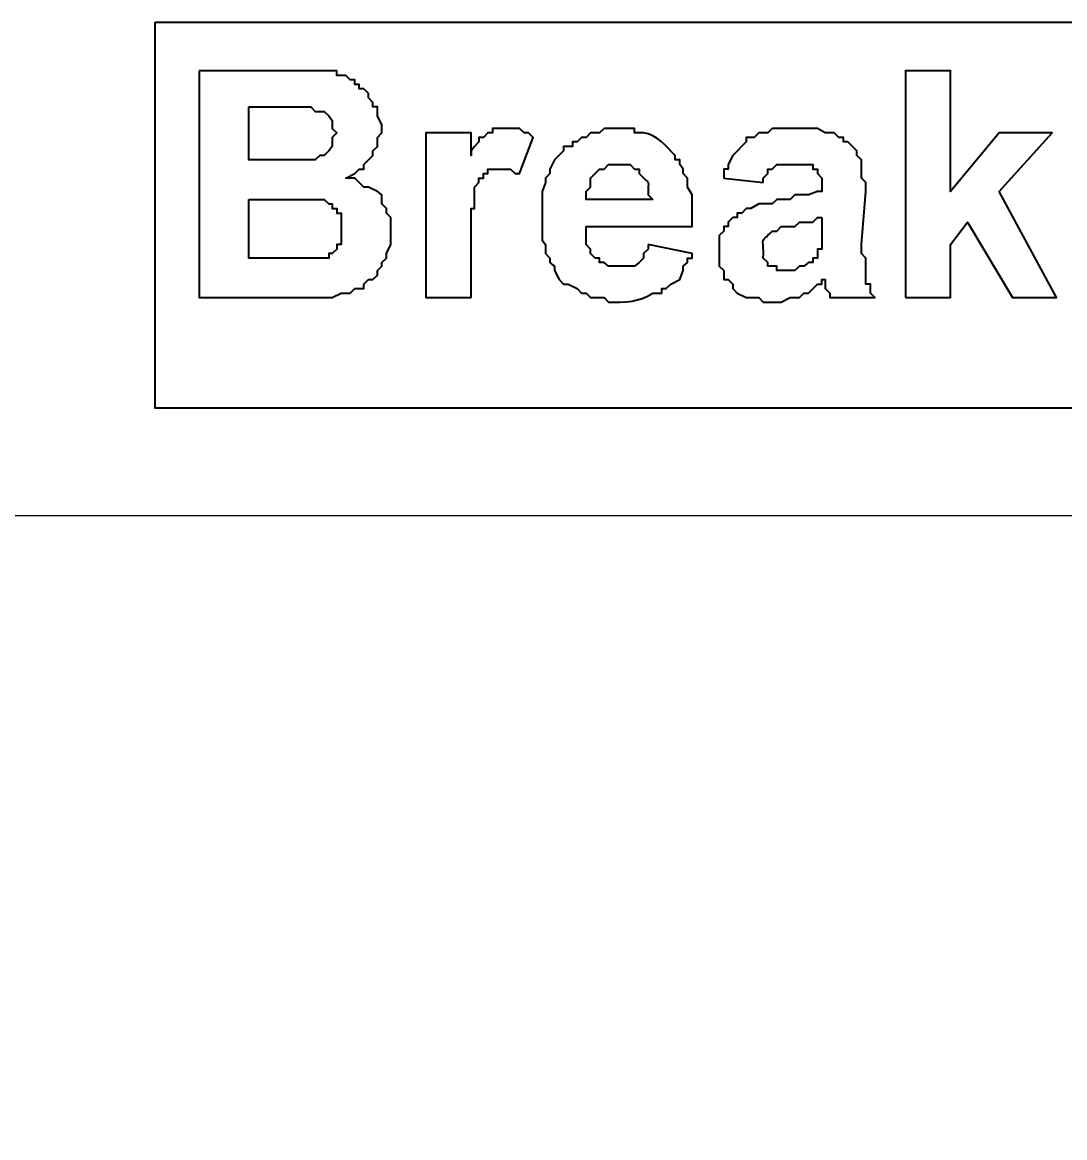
# Model space of a CAD drawing. Header units: millimetres. Extents: x -109 to -14.2, y -107.5 to -24.7.
# Drawn here: x -76.56 to -70.6, y -101.16 to -94.78 of the extents above; entities that cross this region are included whole.
import ezdxf

# ---------------------------------------------------------------- set-up
doc = ezdxf.new("R2010")
doc.units = ezdxf.units.MM
doc.header["$MEASUREMENT"] = 0
doc.layers.add('layer 1', color=7, linetype='Continuous')
doc.styles.get("Standard").update_dxf_attribs({"font": 'Deng.ttf'})
doc.dimstyles.get("Standard").update_dxf_attribs({"dimscale": 20, "dimtxt": 0.18, "dimasz": 0.18, "dimexe": 0.18, "dimexo": 0.0625, "dimgap": 0.09, "dimtad": 0, "dimtih": 1, "dimtoh": 1, "dimdec": 1, "dimzin": 0, "dimdsep": 46, "dimtxsty": 'Standard', "dimcen": 0.09, "dimadec": 0, "dimazin": 0, "dimtfac": 1, "dimtdec": 1, "dimtofl": 0, "dimtmove": 0, "dimatfit": 3, "dimfxl": 1, "dimtolj": 1, "dimtzin": 0, "dimarcsym": 0})

# ---------------------------------------------------------------- blocks, each defined once
blk = doc.blocks.new('*D4')
at = {"color": 0, "lineweight": -2, "transparency": 16777216}
for p, q in [((-87.8141, -96.3616), (-87.8141, -107.5402)), ((-30.8298, -96.3616), (-30.8298, -107.5402)), ((-84.2141, -103.9402), (-65.8407, -103.9402)), ((-34.4298, -103.9402), (-52.8032, -103.9402))]:
    blk.add_line(p, q, dxfattribs=at)
at = {"color": 0, "transparency": 16777216}
for points in [[(-84.2141, -103.3402), (-84.2141, -104.5402), (-87.8141, -103.9402)], [(-34.4298, -103.3402), (-34.4298, -104.5402), (-30.8298, -103.9402)]]:
    blk.add_solid(points, dxfattribs=at)
at = {"layer": 'Defpoints', "color": 0, "transparency": 16777216}
for p in [(-87.8141, -95.1116), (-30.8298, -95.1116), (-30.8298, -103.9402)]:
    blk.add_point(p, dxfattribs=at)
at = {"color": 0, "transparency": 16777216, "insert": (-59.3219, -103.9402), "char_height": 3.6, "attachment_point": 5}
blk.add_mtext('\\A1;57.0', dxfattribs=at)

msp = doc.modelspace()

# ---------------------------------------------------------------- linework, layer by layer
at = {"layer": 'layer 1', "color": 0}
for points, knots in [([(-75.7977, -94.7825), (-75.7977, -94.7825), (-75.7977, -96.9896), (-75.7977, -96.9896), (-75.7977, -96.9896), (-75.7977, -96.9896), (-42.8462, -96.9896), (-42.8462, -96.9896), (-42.8462, -96.9896), (-42.8462, -96.9896), (-42.8462, -94.7825), (-42.8462, -94.7825), (-42.8462, -94.7825), (-42.8462, -94.7825), (-75.7977, -94.7825), (-75.7977, -94.7825)], [0, 0, 0, 0, 0.2, 0.2, 0.2, 0.2, 0.4, 0.4, 0.4, 0.4, 0.6, 0.6, 0.6, 0.6, 1, 1, 1, 1]), ([(-75.546, -95.06), (-75.546, -95.06), (-75.0104, -95.06), (-75.0104, -95.06), (-75.0104, -95.06), (-74.9351, -95.06), (-74.8598, -95.06), (-74.7845, -95.06), (-74.7845, -95.06), (-74.7845, -95.06), (-74.7587, -95.06), (-74.7587, -95.06), (-74.7587, -95.06), (-74.7587, -95.06), (-74.7587, -95.0858), (-74.7587, -95.0858), (-74.7587, -95.0858), (-74.7587, -95.0858), (-74.7071, -95.0858), (-74.7071, -95.0858), (-74.7071, -95.0858), (-74.7071, -95.0858), (-74.6812, -95.1116), (-74.6812, -95.1116), (-74.6812, -95.1116), (-74.6812, -95.1116), (-74.6554, -95.1116), (-74.6554, -95.1116), (-74.6554, -95.1116), (-74.6554, -95.1116), (-74.6554, -95.1375), (-74.6554, -95.1375), (-74.6554, -95.1375), (-74.6554, -95.1375), (-74.6296, -95.1375), (-74.6296, -95.1375), (-74.6296, -95.1375), (-74.6296, -95.1375), (-74.6296, -95.1633), (-74.6296, -95.1633), (-74.6296, -95.1633), (-74.6296, -95.1633), (-74.6038, -95.1633), (-74.6038, -95.1633), (-74.6038, -95.1633), (-74.6038, -95.1633), (-74.578, -95.1891), (-74.578, -95.1891), (-74.578, -95.1891), (-74.578, -95.1891), (-74.578, -95.2149), (-74.578, -95.2149), (-74.578, -95.2149), (-74.578, -95.2149), (-74.5522, -95.2407), (-74.5522, -95.2407), (-74.5522, -95.2407), (-74.5522, -95.2407), (-74.5522, -95.2665), (-74.5522, -95.2665), (-74.5522, -95.2665), (-74.5522, -95.2665), (-74.5263, -95.2665), (-74.5263, -95.2665), (-74.5263, -95.2665), (-74.5263, -95.2665), (-74.5263, -95.3182), (-74.5263, -95.3182), (-74.5263, -95.3182), (-74.5263, -95.3182), (-74.5006, -95.3698), (-74.5006, -95.3698), (-74.5006, -95.3698), (-74.5006, -95.3698), (-74.5006, -95.415), (-74.5006, -95.415), (-74.5006, -95.415), (-74.5006, -95.415), (-74.5263, -95.4408), (-74.5263, -95.4408), (-74.5263, -95.4408), (-74.5263, -95.4408), (-74.5263, -95.4924), (-74.5263, -95.4924), (-74.5263, -95.4924), (-74.5263, -95.4924), (-74.5522, -95.5182), (-74.5522, -95.5182), (-74.5522, -95.5182), (-74.5522, -95.5182), (-74.5522, -95.544), (-74.5522, -95.544), (-74.5522, -95.544), (-74.5522, -95.544), (-74.6038, -95.5956), (-74.6038, -95.5956), (-74.6038, -95.5956), (-74.6038, -95.5956), (-74.6038, -95.6215), (-74.6038, -95.6215), (-74.6038, -95.6215), (-74.6038, -95.6215), (-74.6296, -95.6215), (-74.6296, -95.6215), (-74.6296, -95.6215), (-74.6296, -95.6215), (-74.6554, -95.6473), (-74.6554, -95.6473), (-74.6554, -95.6473), (-74.6554, -95.6473), (-74.7071, -95.6731), (-74.7071, -95.6731), (-74.7071, -95.6731), (-74.7071, -95.6731), (-74.6554, -95.6731), (-74.6554, -95.6731), (-74.6554, -95.6731), (-74.6554, -95.6731), (-74.6038, -95.7247), (-74.6038, -95.7247), (-74.6038, -95.7247), (-74.6038, -95.7247), (-74.578, -95.7247), (-74.578, -95.7247), (-74.578, -95.7247), (-74.578, -95.7247), (-74.5263, -95.7505), (-74.5263, -95.7505), (-74.5263, -95.7505), (-74.5263, -95.7505), (-74.5006, -95.7699), (-74.5006, -95.7699), (-74.5006, -95.7699), (-74.5006, -95.7699), (-74.5006, -95.8215), (-74.5006, -95.8215), (-74.5006, -95.8215), (-74.5006, -95.8215), (-74.4747, -95.8473), (-74.4747, -95.8473), (-74.4747, -95.8473), (-74.4747, -95.8473), (-74.4747, -95.8732), (-74.4747, -95.8732), (-74.4747, -95.8732), (-74.4747, -95.8732), (-74.4489, -95.899), (-74.4489, -95.899), (-74.4489, -95.899), (-74.4489, -95.899), (-74.4489, -96.0539), (-74.4489, -96.0539), (-74.4489, -96.0539), (-74.4489, -96.0539), (-74.4747, -96.1055), (-74.4747, -96.1055), (-74.4747, -96.1055), (-74.4747, -96.1055), (-74.4747, -96.1313), (-74.4747, -96.1313), (-74.4747, -96.1313), (-74.4747, -96.1313), (-74.5006, -96.1571), (-74.5006, -96.1571), (-74.5006, -96.1571), (-74.5006, -96.1571), (-74.5006, -96.1765), (-74.5006, -96.1765), (-74.5006, -96.1765), (-74.5006, -96.1765), (-74.5263, -96.2023), (-74.5263, -96.2023), (-74.5263, -96.2023), (-74.5263, -96.2023), (-74.5263, -96.2281), (-74.5263, -96.2281), (-74.5263, -96.2281), (-74.5263, -96.2281), (-74.5522, -96.2539), (-74.5522, -96.2539), (-74.5522, -96.2539), (-74.5522, -96.2539), (-74.578, -96.2539), (-74.578, -96.2539), (-74.578, -96.2539), (-74.578, -96.2539), (-74.6038, -96.2797), (-74.6038, -96.2797), (-74.6038, -96.2797), (-74.6038, -96.2797), (-74.6038, -96.3056), (-74.6038, -96.3056), (-74.6038, -96.3056), (-74.6038, -96.3056), (-74.6554, -96.3056), (-74.6554, -96.3056), (-74.6554, -96.3056), (-74.6554, -96.3056), (-74.6812, -96.3313), (-74.6812, -96.3313), (-74.6812, -96.3313), (-74.6812, -96.3313), (-74.7329, -96.3313), (-74.7329, -96.3313), (-74.7329, -96.3313), (-74.7329, -96.3313), (-74.7845, -96.3572), (-74.7845, -96.3572), (-74.7845, -96.3572), (-74.7845, -96.3572), (-74.8555, -96.3572), (-74.8555, -96.3572), (-74.8555, -96.3572), (-74.9243, -96.3572), (-74.9932, -96.3572), (-75.062, -96.3572), (-75.062, -96.3572), (-75.062, -96.3572), (-75.546, -96.3572), (-75.546, -96.3572), (-75.546, -96.3572), (-75.546, -96.3572), (-75.546, -95.06), (-75.546, -95.06)], [0, 0, 0, 0, 0.017544, 0.017544, 0.017544, 0.017544, 0.035088, 0.035088, 0.035088, 0.035088, 0.052632, 0.052632, 0.052632, 0.052632, 0.070175, 0.070175, 0.070175, 0.070175, 0.087719, 0.087719, 0.087719, 0.087719, 0.105263, 0.105263, 0.105263, 0.105263, 0.122807, 0.122807, 0.122807, 0.122807, 0.140351, 0.140351, 0.140351, 0.140351, 0.157895, 0.157895, 0.157895, 0.157895, 0.175439, 0.175439, 0.175439, 0.175439, 0.192982, 0.192982, 0.192982, 0.192982, 0.210526, 0.210526, 0.210526, 0.210526, 0.22807, 0.22807, 0.22807, 0.22807, 0.245614, 0.245614, 0.245614, 0.245614, 0.263158, 0.263158, 0.263158, 0.263158, 0.280702, 0.280702, 0.280702, 0.280702, 0.298246, 0.298246, 0.298246, 0.298246, 0.315789, 0.315789, 0.315789, 0.315789, 0.333333, 0.333333, 0.333333, 0.333333, 0.350877, 0.350877, 0.350877, 0.350877, 0.368421, 0.368421, 0.368421, 0.368421, 0.385965, 0.385965, 0.385965, 0.385965, 0.403509, 0.403509, 0.403509, 0.403509, 0.421053, 0.421053, 0.421053, 0.421053, 0.438596, 0.438596, 0.438596, 0.438597, 0.45614, 0.45614, 0.45614, 0.45614, 0.473684, 0.473684, 0.473684, 0.473684, 0.491228, 0.491228, 0.491228, 0.491228, 0.508772, 0.508772, 0.508772, 0.508772, 0.526316, 0.526316, 0.526316, 0.526316, 0.54386, 0.54386, 0.54386, 0.54386, 0.561404, 0.561404, 0.561404, 0.561404, 0.578947, 0.578947, 0.578947, 0.578947, 0.596491, 0.596491, 0.596491, 0.596491, 0.614035, 0.614035, 0.614035, 0.614035, 0.631579, 0.631579, 0.631579, 0.631579, 0.649123, 0.649123, 0.649123, 0.649123, 0.666667, 0.666667, 0.666667, 0.666667, 0.684211, 0.684211, 0.684211, 0.684211, 0.701754, 0.701754, 0.701754, 0.701754, 0.719298, 0.719298, 0.719298, 0.719298, 0.736842, 0.736842, 0.736842, 0.736842, 0.754386, 0.754386, 0.754386, 0.754386, 0.77193, 0.77193, 0.77193, 0.77193, 0.789474, 0.789474, 0.789474, 0.789474, 0.807018, 0.807018, 0.807018, 0.807018, 0.824561, 0.824561, 0.824561, 0.824561, 0.842105, 0.842105, 0.842105, 0.842105, 0.859649, 0.859649, 0.859649, 0.859649, 0.877193, 0.877193, 0.877193, 0.877193, 0.894737, 0.894737, 0.894737, 0.894737, 0.912281, 0.912281, 0.912281, 0.912281, 0.929825, 0.929825, 0.929825, 0.929825, 0.947368, 0.947368, 0.947368, 0.947368, 0.964912, 0.964912, 0.964912, 0.964912, 1, 1, 1, 1]), ([(-71.5061, -96.3572), (-71.5061, -96.3572), (-71.5061, -95.06), (-71.5061, -95.06), (-71.5061, -95.06), (-71.5061, -95.06), (-71.248, -95.06), (-71.248, -95.06), (-71.248, -95.06), (-71.248, -95.06), (-71.248, -95.7505), (-71.248, -95.7505), (-71.248, -95.7505), (-71.248, -95.7505), (-70.9705, -95.415), (-70.9705, -95.415), (-70.9705, -95.415), (-70.9705, -95.415), (-70.6672, -95.415), (-70.6672, -95.415), (-70.6672, -95.415), (-70.6672, -95.415), (-70.9705, -95.7505), (-70.9705, -95.7505), (-70.9705, -95.7505), (-70.9705, -95.7505), (-70.6414, -96.3572), (-70.6414, -96.3572), (-70.6414, -96.3572), (-70.6414, -96.3572), (-70.893, -96.3572), (-70.893, -96.3572), (-70.893, -96.3572), (-70.893, -96.3572), (-71.1512, -95.9248), (-71.1512, -95.9248), (-71.1512, -95.9248), (-71.1512, -95.9248), (-71.248, -96.0539), (-71.248, -96.0539), (-71.248, -96.0539), (-71.248, -96.0539), (-71.248, -96.3572), (-71.248, -96.3572), (-71.248, -96.3572), (-71.248, -96.3572), (-71.5061, -96.3572), (-71.5061, -96.3572)], [0, 0, 0, 0, 0.076923, 0.076923, 0.076923, 0.076923, 0.153846, 0.153846, 0.153846, 0.153846, 0.230769, 0.230769, 0.230769, 0.230769, 0.307692, 0.307692, 0.307692, 0.307692, 0.384615, 0.384615, 0.384615, 0.384615, 0.461538, 0.461538, 0.461538, 0.461538, 0.538462, 0.538462, 0.538462, 0.538462, 0.615385, 0.615385, 0.615385, 0.615385, 0.692308, 0.692308, 0.692308, 0.692308, 0.769231, 0.769231, 0.769231, 0.769231, 0.846154, 0.846154, 0.846154, 0.846154, 1, 1, 1, 1]), ([(-75.262, -95.2665), (-75.262, -95.2665), (-75.262, -95.5699), (-75.262, -95.5699), (-75.262, -95.5699), (-75.262, -95.5699), (-75.0878, -95.5699), (-75.0878, -95.5699), (-75.0878, -95.5699), (-75.0362, -95.5699), (-74.9846, -95.5699), (-74.9329, -95.5699), (-74.9329, -95.5699), (-74.9329, -95.5699), (-74.8813, -95.5699), (-74.8813, -95.5699), (-74.8813, -95.5699), (-74.8813, -95.5699), (-74.8555, -95.544), (-74.8555, -95.544), (-74.8555, -95.544), (-74.8555, -95.544), (-74.8297, -95.544), (-74.8297, -95.544), (-74.8297, -95.544), (-74.8297, -95.544), (-74.8039, -95.5182), (-74.8039, -95.5182), (-74.8039, -95.5182), (-74.8039, -95.5182), (-74.7845, -95.4924), (-74.7845, -95.4924), (-74.7845, -95.4924), (-74.7845, -95.4924), (-74.7845, -95.4408), (-74.7845, -95.4408), (-74.7845, -95.4408), (-74.7845, -95.4408), (-74.7587, -95.415), (-74.7587, -95.415), (-74.7587, -95.415), (-74.7587, -95.415), (-74.7845, -95.3891), (-74.7845, -95.3891), (-74.7845, -95.3891), (-74.7845, -95.3891), (-74.7845, -95.344), (-74.7845, -95.344), (-74.7845, -95.344), (-74.7845, -95.344), (-74.8039, -95.3182), (-74.8039, -95.3182), (-74.8039, -95.3182), (-74.8039, -95.3182), (-74.8297, -95.2923), (-74.8297, -95.2923), (-74.8297, -95.2923), (-74.8297, -95.2923), (-74.8813, -95.2923), (-74.8813, -95.2923), (-74.8813, -95.2923), (-74.8813, -95.2923), (-74.9071, -95.2665), (-74.9071, -95.2665), (-74.9071, -95.2665), (-74.9071, -95.2665), (-74.9329, -95.2665), (-74.9329, -95.2665), (-74.9329, -95.2665), (-74.9759, -95.2665), (-75.019, -95.2665), (-75.062, -95.2665), (-75.062, -95.2665), (-75.062, -95.2665), (-75.1394, -95.2665), (-75.1394, -95.2665), (-75.1394, -95.2665), (-75.1394, -95.2665), (-75.262, -95.2665), (-75.262, -95.2665)], [0, 0, 0, 0, 0.047619, 0.047619, 0.047619, 0.047619, 0.095238, 0.095238, 0.095238, 0.095238, 0.142857, 0.142857, 0.142857, 0.142857, 0.190476, 0.190476, 0.190476, 0.190476, 0.238095, 0.238095, 0.238095, 0.238095, 0.285714, 0.285714, 0.285714, 0.285714, 0.333333, 0.333333, 0.333333, 0.333333, 0.380952, 0.380952, 0.380952, 0.380952, 0.428571, 0.428571, 0.428571, 0.428571, 0.47619, 0.47619, 0.47619, 0.47619, 0.52381, 0.52381, 0.52381, 0.52381, 0.571429, 0.571429, 0.571429, 0.571429, 0.619048, 0.619048, 0.619048, 0.619048, 0.666667, 0.666667, 0.666667, 0.666667, 0.714286, 0.714286, 0.714286, 0.714286, 0.761905, 0.761905, 0.761905, 0.761905, 0.809524, 0.809524, 0.809524, 0.809524, 0.857143, 0.857143, 0.857143, 0.857143, 0.904762, 0.904762, 0.904762, 0.904762, 1, 1, 1, 1]), ([(-73.9907, -96.3572), (-73.9907, -96.3572), (-74.2489, -96.3572), (-74.2489, -96.3572), (-74.2489, -96.3572), (-74.2489, -96.3572), (-74.2489, -95.415), (-74.2489, -95.415), (-74.2489, -95.415), (-74.2489, -95.415), (-73.9907, -95.415), (-73.9907, -95.415), (-73.9907, -95.415), (-73.9907, -95.415), (-73.9907, -95.544), (-73.9907, -95.544), (-73.9907, -95.544), (-73.9907, -95.544), (-73.9907, -95.5182), (-73.9907, -95.5182), (-73.9907, -95.5182), (-73.9907, -95.5182), (-73.9714, -95.4924), (-73.9714, -95.4924), (-73.9714, -95.4924), (-73.9714, -95.4924), (-73.9455, -95.4666), (-73.9455, -95.4666), (-73.9455, -95.4666), (-73.9455, -95.4666), (-73.9455, -95.4408), (-73.9455, -95.4408), (-73.9455, -95.4408), (-73.9455, -95.4408), (-73.9197, -95.4408), (-73.9197, -95.4408), (-73.9197, -95.4408), (-73.9197, -95.4408), (-73.8939, -95.415), (-73.8939, -95.415), (-73.8939, -95.415), (-73.8939, -95.415), (-73.8681, -95.415), (-73.8681, -95.415), (-73.8681, -95.415), (-73.8681, -95.415), (-73.8681, -95.3891), (-73.8681, -95.3891), (-73.8681, -95.3891), (-73.8681, -95.3891), (-73.7132, -95.3891), (-73.7132, -95.3891), (-73.7132, -95.3891), (-73.7132, -95.3891), (-73.6874, -95.415), (-73.6874, -95.415), (-73.6874, -95.415), (-73.6874, -95.415), (-73.6616, -95.415), (-73.6616, -95.415), (-73.6616, -95.415), (-73.6616, -95.415), (-73.6358, -95.4408), (-73.6358, -95.4408), (-73.6358, -95.4408), (-73.6358, -95.4408), (-73.7132, -95.6473), (-73.7132, -95.6473), (-73.7132, -95.6473), (-73.7132, -95.6473), (-73.739, -95.6473), (-73.739, -95.6473), (-73.739, -95.6473), (-73.739, -95.6473), (-73.7649, -95.6215), (-73.7649, -95.6215), (-73.7649, -95.6215), (-73.7649, -95.6215), (-73.8939, -95.6215), (-73.8939, -95.6215), (-73.8939, -95.6215), (-73.8939, -95.6215), (-73.8939, -95.6473), (-73.8939, -95.6473), (-73.8939, -95.6473), (-73.8939, -95.6473), (-73.9197, -95.6473), (-73.9197, -95.6473), (-73.9197, -95.6473), (-73.9197, -95.6473), (-73.9197, -95.6731), (-73.9197, -95.6731), (-73.9197, -95.6731), (-73.9197, -95.6731), (-73.9455, -95.6731), (-73.9455, -95.6731), (-73.9455, -95.6731), (-73.9455, -95.6731), (-73.9455, -95.6989), (-73.9455, -95.6989), (-73.9455, -95.6989), (-73.9455, -95.6989), (-73.9714, -95.7247), (-73.9714, -95.7247), (-73.9714, -95.7247), (-73.9714, -95.7247), (-73.9714, -95.8473), (-73.9714, -95.8473), (-73.9714, -95.8473), (-73.9714, -95.8473), (-73.9907, -95.8473), (-73.9907, -95.8473), (-73.9907, -95.8473), (-73.9907, -95.8473), (-73.9907, -96.0797), (-73.9907, -96.0797), (-73.9907, -96.0797), (-73.9907, -96.0797), (-73.9907, -96.3572), (-73.9907, -96.3572)], [0, 0, 0, 0, 0.032258, 0.032258, 0.032258, 0.032258, 0.064516, 0.064516, 0.064516, 0.064516, 0.096774, 0.096774, 0.096774, 0.096774, 0.129032, 0.129032, 0.129032, 0.129032, 0.16129, 0.16129, 0.16129, 0.16129, 0.193548, 0.193548, 0.193548, 0.193548, 0.225806, 0.225806, 0.225806, 0.225806, 0.258065, 0.258065, 0.258065, 0.258065, 0.290323, 0.290323, 0.290323, 0.290323, 0.322581, 0.322581, 0.322581, 0.322581, 0.354839, 0.354839, 0.354839, 0.354839, 0.387097, 0.387097, 0.387097, 0.387097, 0.419355, 0.419355, 0.419355, 0.419355, 0.451613, 0.451613, 0.451613, 0.451613, 0.483871, 0.483871, 0.483871, 0.483871, 0.516129, 0.516129, 0.516129, 0.516129, 0.548387, 0.548387, 0.548387, 0.548387, 0.580645, 0.580645, 0.580645, 0.580645, 0.612903, 0.612903, 0.612903, 0.612903, 0.645161, 0.645161, 0.645161, 0.645161, 0.677419, 0.677419, 0.677419, 0.677419, 0.709677, 0.709677, 0.709677, 0.709677, 0.741935, 0.741935, 0.741935, 0.741935, 0.774194, 0.774194, 0.774194, 0.774194, 0.806452, 0.806452, 0.806452, 0.806452, 0.83871, 0.83871, 0.83871, 0.83871, 0.870968, 0.870968, 0.870968, 0.870968, 0.903226, 0.903226, 0.903226, 0.903226, 0.935484, 0.935484, 0.935484, 0.935484, 1, 1, 1, 1]), ([(-72.9775, -96.0539), (-72.9775, -96.0539), (-72.7258, -96.1055), (-72.7258, -96.1055), (-72.7258, -96.1055), (-72.7258, -96.1055), (-72.7258, -96.1313), (-72.7258, -96.1313), (-72.7258, -96.1313), (-72.7258, -96.1313), (-72.7517, -96.1313), (-72.7517, -96.1313), (-72.7517, -96.1313), (-72.7517, -96.1313), (-72.7517, -96.1571), (-72.7517, -96.1571), (-72.7517, -96.1571), (-72.7517, -96.1571), (-72.7775, -96.1765), (-72.7775, -96.1765), (-72.7775, -96.1765), (-72.7775, -96.1765), (-72.7775, -96.2023), (-72.7775, -96.2023), (-72.7775, -96.2023), (-72.7775, -96.2023), (-72.7968, -96.2539), (-72.7968, -96.2539), (-72.7968, -96.2539), (-72.7968, -96.2539), (-72.8485, -96.2797), (-72.8485, -96.2797), (-72.8485, -96.2797), (-72.8485, -96.2797), (-72.8743, -96.3056), (-72.8743, -96.3056), (-72.8743, -96.3056), (-72.8743, -96.3056), (-72.9001, -96.3056), (-72.9001, -96.3056), (-72.9001, -96.3056), (-72.9001, -96.3056), (-72.9001, -96.3313), (-72.9001, -96.3313), (-72.9001, -96.3313), (-72.9001, -96.3313), (-72.9517, -96.3313), (-72.9517, -96.3313), (-72.9517, -96.3313), (-73.0182, -96.3792), (-73.1164, -96.3863), (-73.2034, -96.383), (-73.2034, -96.383), (-73.2034, -96.383), (-73.2292, -96.3572), (-73.2292, -96.3572), (-73.2292, -96.3572), (-73.2292, -96.3572), (-73.3066, -96.3572), (-73.3066, -96.3572), (-73.3066, -96.3572), (-73.3066, -96.3572), (-73.3325, -96.3313), (-73.3325, -96.3313), (-73.3325, -96.3313), (-73.3325, -96.3313), (-73.3583, -96.3313), (-73.3583, -96.3313), (-73.3583, -96.3313), (-73.3583, -96.3313), (-73.3841, -96.3056), (-73.3841, -96.3056), (-73.3841, -96.3056), (-73.3841, -96.3056), (-73.4357, -96.2797), (-73.4357, -96.2797), (-73.4357, -96.2797), (-73.4357, -96.2797), (-73.4615, -96.2797), (-73.4615, -96.2797), (-73.4615, -96.2797), (-73.4615, -96.2797), (-73.4873, -96.2539), (-73.4873, -96.2539), (-73.4873, -96.2539), (-73.4873, -96.2539), (-73.5132, -96.2023), (-73.5132, -96.2023), (-73.5132, -96.2023), (-73.5132, -96.2023), (-73.5132, -96.1765), (-73.5132, -96.1765), (-73.5132, -96.1765), (-73.5132, -96.1765), (-73.539, -96.1571), (-73.539, -96.1571), (-73.539, -96.1571), (-73.539, -96.1571), (-73.539, -96.1313), (-73.539, -96.1313), (-73.539, -96.1313), (-73.539, -96.1313), (-73.5648, -96.1055), (-73.5648, -96.1055), (-73.5648, -96.1055), (-73.5648, -96.1055), (-73.5648, -96.0539), (-73.5648, -96.0539), (-73.5648, -96.0539), (-73.5648, -96.0539), (-73.5841, -96.028), (-73.5841, -96.028), (-73.5841, -96.028), (-73.5841, -96.028), (-73.5841, -95.7505), (-73.5841, -95.7505), (-73.5841, -95.7505), (-73.5841, -95.7505), (-73.5648, -95.6989), (-73.5648, -95.6989), (-73.5648, -95.6989), (-73.5648, -95.6989), (-73.5648, -95.6731), (-73.5648, -95.6731), (-73.5648, -95.6731), (-73.5648, -95.6731), (-73.539, -95.6473), (-73.539, -95.6473), (-73.539, -95.6473), (-73.539, -95.6473), (-73.539, -95.6215), (-73.539, -95.6215), (-73.539, -95.6215), (-73.539, -95.6215), (-73.5132, -95.5699), (-73.5132, -95.5699), (-73.5132, -95.5699), (-73.5132, -95.5699), (-73.4615, -95.5182), (-73.4615, -95.5182), (-73.4615, -95.5182), (-73.4615, -95.5182), (-73.4615, -95.4924), (-73.4615, -95.4924), (-73.4615, -95.4924), (-73.4615, -95.4924), (-73.4099, -95.4924), (-73.4099, -95.4924), (-73.4099, -95.4924), (-73.4099, -95.4924), (-73.4099, -95.4666), (-73.4099, -95.4666), (-73.4099, -95.4666), (-73.4099, -95.4666), (-73.3841, -95.4666), (-73.3841, -95.4666), (-73.3841, -95.4666), (-73.3841, -95.4666), (-73.3583, -95.4408), (-73.3583, -95.4408), (-73.3583, -95.4408), (-73.3583, -95.4408), (-73.3325, -95.4408), (-73.3325, -95.4408), (-73.3325, -95.4408), (-73.3325, -95.4408), (-73.3066, -95.415), (-73.3066, -95.415), (-73.3066, -95.415), (-73.3066, -95.415), (-73.255, -95.415), (-73.255, -95.415), (-73.255, -95.415), (-73.255, -95.415), (-73.2292, -95.3891), (-73.2292, -95.3891), (-73.2292, -95.3891), (-73.2292, -95.3891), (-73.055, -95.3891), (-73.055, -95.3891), (-73.055, -95.3891), (-73.055, -95.3891), (-73.055, -95.415), (-73.055, -95.415), (-73.055, -95.415), (-73.055, -95.415), (-73.0033, -95.415), (-73.0033, -95.415), (-73.0033, -95.415), (-72.9296, -95.4237), (-72.8775, -95.4897), (-72.8226, -95.544), (-72.8226, -95.544), (-72.8226, -95.544), (-72.8226, -95.5699), (-72.8226, -95.5699), (-72.8226, -95.5699), (-72.8226, -95.5699), (-72.7968, -95.5699), (-72.7968, -95.5699), (-72.7968, -95.5699), (-72.7968, -95.5699), (-72.7968, -95.5956), (-72.7968, -95.5956), (-72.7968, -95.5956), (-72.7968, -95.5956), (-72.7775, -95.6215), (-72.7775, -95.6215), (-72.7775, -95.6215), (-72.7775, -95.6215), (-72.7775, -95.6473), (-72.7775, -95.6473), (-72.7775, -95.6473), (-72.7775, -95.6473), (-72.7517, -95.6731), (-72.7517, -95.6731), (-72.7517, -95.6731), (-72.7517, -95.6731), (-72.7517, -95.7247), (-72.7517, -95.7247), (-72.7517, -95.7247), (-72.7517, -95.7247), (-72.7258, -95.7699), (-72.7258, -95.7699), (-72.7258, -95.7699), (-72.7258, -95.7699), (-72.7258, -95.9506), (-72.7258, -95.9506), (-72.7258, -95.9506), (-72.7258, -95.9506), (-73.3325, -95.9506), (-73.3325, -95.9506), (-73.3325, -95.9506), (-73.3325, -95.9506), (-73.3325, -96.0539), (-73.3325, -96.0539), (-73.3325, -96.0539), (-73.3325, -96.0539), (-73.3066, -96.0797), (-73.3066, -96.0797), (-73.3066, -96.0797), (-73.3066, -96.0797), (-73.3066, -96.1055), (-73.3066, -96.1055), (-73.3066, -96.1055), (-73.3066, -96.1055), (-73.2808, -96.1313), (-73.2808, -96.1313), (-73.2808, -96.1313), (-73.2808, -96.1313), (-73.255, -96.1313), (-73.255, -96.1313), (-73.255, -96.1313), (-73.255, -96.1313), (-73.255, -96.1571), (-73.255, -96.1571), (-73.255, -96.1571), (-73.255, -96.1571), (-73.2292, -96.1571), (-73.2292, -96.1571), (-73.2292, -96.1571), (-73.2292, -96.1571), (-73.2034, -96.1765), (-73.2034, -96.1765), (-73.2034, -96.1765), (-73.2034, -96.1765), (-73.055, -96.1765), (-73.055, -96.1765), (-73.055, -96.1765), (-73.055, -96.1765), (-73.0292, -96.1571), (-73.0292, -96.1571), (-73.0292, -96.1571), (-73.0292, -96.1571), (-73.0033, -96.1313), (-73.0033, -96.1313), (-73.0033, -96.1313), (-73.0033, -96.1313), (-73.0033, -96.1055), (-73.0033, -96.1055), (-73.0033, -96.1055), (-73.0033, -96.1055), (-72.9775, -96.0797), (-72.9775, -96.0797), (-72.9775, -96.0797), (-72.9775, -96.0797), (-72.9775, -96.0539), (-72.9775, -96.0539)], [0, 0, 0, 0, 0.013699, 0.013699, 0.013699, 0.013699, 0.027397, 0.027397, 0.027397, 0.027397, 0.041096, 0.041096, 0.041096, 0.041096, 0.054795, 0.054795, 0.054795, 0.054795, 0.068493, 0.068493, 0.068493, 0.068493, 0.082192, 0.082192, 0.082192, 0.082192, 0.09589, 0.09589, 0.09589, 0.09589, 0.109589, 0.109589, 0.109589, 0.109589, 0.123288, 0.123288, 0.123288, 0.123288, 0.136986, 0.136986, 0.136986, 0.136986, 0.150685, 0.150685, 0.150685, 0.150685, 0.164384, 0.164384, 0.164384, 0.164384, 0.178082, 0.178082, 0.178082, 0.178082, 0.191781, 0.191781, 0.191781, 0.191781, 0.205479, 0.205479, 0.205479, 0.205479, 0.219178, 0.219178, 0.219178, 0.219178, 0.232877, 0.232877, 0.232877, 0.232877, 0.246575, 0.246575, 0.246575, 0.246575, 0.260274, 0.260274, 0.260274, 0.260274, 0.273973, 0.273973, 0.273973, 0.273973, 0.287671, 0.287671, 0.287671, 0.287671, 0.30137, 0.30137, 0.30137, 0.30137, 0.315068, 0.315068, 0.315068, 0.315069, 0.328767, 0.328767, 0.328767, 0.328767, 0.342466, 0.342466, 0.342466, 0.342466, 0.356164, 0.356164, 0.356164, 0.356164, 0.369863, 0.369863, 0.369863, 0.369863, 0.383562, 0.383562, 0.383562, 0.383562, 0.39726, 0.39726, 0.39726, 0.39726, 0.410959, 0.410959, 0.410959, 0.410959, 0.424658, 0.424658, 0.424658, 0.424658, 0.438356, 0.438356, 0.438356, 0.438356, 0.452055, 0.452055, 0.452055, 0.452055, 0.465753, 0.465753, 0.465753, 0.465753, 0.479452, 0.479452, 0.479452, 0.479452, 0.493151, 0.493151, 0.493151, 0.493151, 0.506849, 0.506849, 0.506849, 0.506849, 0.520548, 0.520548, 0.520548, 0.520548, 0.534247, 0.534247, 0.534247, 0.534247, 0.547945, 0.547945, 0.547945, 0.547945, 0.561644, 0.561644, 0.561644, 0.561644, 0.575342, 0.575342, 0.575342, 0.575342, 0.589041, 0.589041, 0.589041, 0.589041, 0.60274, 0.60274, 0.60274, 0.60274, 0.616438, 0.616438, 0.616438, 0.616438, 0.630137, 0.630137, 0.630137, 0.630137, 0.643836, 0.643836, 0.643836, 0.643836, 0.657534, 0.657534, 0.657534, 0.657534, 0.671233, 0.671233, 0.671233, 0.671233, 0.684932, 0.684932, 0.684932, 0.684932, 0.69863, 0.69863, 0.69863, 0.69863, 0.712329, 0.712329, 0.712329, 0.712329, 0.726027, 0.726027, 0.726027, 0.726027, 0.739726, 0.739726, 0.739726, 0.739726, 0.753425, 0.753425, 0.753425, 0.753425, 0.767123, 0.767123, 0.767123, 0.767123, 0.780822, 0.780822, 0.780822, 0.780822, 0.794521, 0.794521, 0.794521, 0.794521, 0.808219, 0.808219, 0.808219, 0.808219, 0.821918, 0.821918, 0.821918, 0.821918, 0.835616, 0.835616, 0.835616, 0.835616, 0.849315, 0.849315, 0.849315, 0.849315, 0.863014, 0.863014, 0.863014, 0.863014, 0.876712, 0.876712, 0.876712, 0.876712, 0.890411, 0.890411, 0.890411, 0.890411, 0.90411, 0.90411, 0.90411, 0.90411, 0.917808, 0.917808, 0.917808, 0.917808, 0.931507, 0.931507, 0.931507, 0.931507, 0.945205, 0.945205, 0.945205, 0.945205, 0.958904, 0.958904, 0.958904, 0.958904, 0.972603, 0.972603, 0.972603, 0.972603, 1, 1, 1, 1]), ([(-72.3193, -95.6989), (-72.3193, -95.6989), (-72.5451, -95.6731), (-72.5451, -95.6731), (-72.5451, -95.6731), (-72.5451, -95.6731), (-72.5451, -95.6215), (-72.5451, -95.6215), (-72.5451, -95.6215), (-72.5451, -95.6215), (-72.5193, -95.6215), (-72.5193, -95.6215), (-72.5193, -95.6215), (-72.5193, -95.6215), (-72.5193, -95.5956), (-72.5193, -95.5956), (-72.5193, -95.5956), (-72.5193, -95.5956), (-72.4935, -95.544), (-72.4935, -95.544), (-72.4935, -95.544), (-72.4935, -95.544), (-72.4161, -95.4666), (-72.4161, -95.4666), (-72.4161, -95.4666), (-72.4161, -95.4666), (-72.4161, -95.4408), (-72.4161, -95.4408), (-72.4161, -95.4408), (-72.4161, -95.4408), (-72.3709, -95.4408), (-72.3709, -95.4408), (-72.3709, -95.4408), (-72.3709, -95.4408), (-72.3451, -95.415), (-72.3451, -95.415), (-72.3451, -95.415), (-72.3451, -95.415), (-72.2935, -95.415), (-72.2935, -95.415), (-72.2935, -95.415), (-72.2935, -95.415), (-72.2676, -95.3891), (-72.2676, -95.3891), (-72.2676, -95.3891), (-72.2676, -95.3891), (-72.0095, -95.3891), (-72.0095, -95.3891), (-72.0095, -95.3891), (-72.0095, -95.3891), (-71.9643, -95.415), (-71.9643, -95.415), (-71.9643, -95.415), (-71.9643, -95.415), (-71.9127, -95.415), (-71.9127, -95.415), (-71.9127, -95.415), (-71.9127, -95.415), (-71.8869, -95.4408), (-71.8869, -95.4408), (-71.8869, -95.4408), (-71.8869, -95.4408), (-71.8611, -95.4408), (-71.8611, -95.4408), (-71.8611, -95.4408), (-71.8611, -95.4408), (-71.8611, -95.4666), (-71.8611, -95.4666), (-71.8611, -95.4666), (-71.8611, -95.4666), (-71.8352, -95.4666), (-71.8352, -95.4666), (-71.8352, -95.4666), (-71.8352, -95.4666), (-71.7836, -95.5182), (-71.7836, -95.5182), (-71.7836, -95.5182), (-71.7836, -95.5182), (-71.7836, -95.544), (-71.7836, -95.544), (-71.7836, -95.544), (-71.7836, -95.544), (-71.7578, -95.5699), (-71.7578, -95.5699), (-71.7578, -95.5699), (-71.7578, -95.5699), (-71.7578, -95.6731), (-71.7578, -95.6731), (-71.7578, -95.6731), (-71.7578, -95.6731), (-71.732, -95.6989), (-71.732, -95.6989), (-71.732, -95.6989), (-71.732, -95.6989), (-71.732, -95.7505), (-71.732, -95.7505), (-71.732, -95.7505), (-71.732, -95.7505), (-71.7578, -96.0539), (-71.7578, -96.0539), (-71.7578, -96.0539), (-71.7578, -96.0539), (-71.7578, -96.1055), (-71.7578, -96.1055), (-71.7578, -96.1055), (-71.7578, -96.1055), (-71.732, -96.1313), (-71.732, -96.1313), (-71.732, -96.1313), (-71.732, -96.1313), (-71.732, -96.2797), (-71.732, -96.2797), (-71.732, -96.2797), (-71.732, -96.2797), (-71.7062, -96.2797), (-71.7062, -96.2797), (-71.7062, -96.2797), (-71.7062, -96.2797), (-71.7062, -96.3313), (-71.7062, -96.3313), (-71.7062, -96.3313), (-71.7062, -96.3313), (-71.6804, -96.3572), (-71.6804, -96.3572), (-71.6804, -96.3572), (-71.6804, -96.3572), (-71.9385, -96.3572), (-71.9385, -96.3572), (-71.9385, -96.3572), (-71.9385, -96.3572), (-71.9385, -96.3313), (-71.9385, -96.3313), (-71.9385, -96.3313), (-71.9385, -96.3313), (-71.9643, -96.3056), (-71.9643, -96.3056), (-71.9643, -96.3056), (-71.9643, -96.3056), (-71.9643, -96.2539), (-71.9643, -96.2539), (-71.9643, -96.2539), (-71.9643, -96.2539), (-71.9837, -96.2539), (-71.9837, -96.2539), (-71.9837, -96.2539), (-71.9837, -96.2539), (-71.9837, -96.2797), (-71.9837, -96.2797), (-71.9837, -96.2797), (-71.9837, -96.2797), (-72.0095, -96.2797), (-72.0095, -96.2797), (-72.0095, -96.2797), (-72.0095, -96.2797), (-72.0611, -96.3313), (-72.0611, -96.3313), (-72.0611, -96.3313), (-72.0611, -96.3313), (-72.0869, -96.3313), (-72.0869, -96.3313), (-72.0869, -96.3313), (-72.0869, -96.3313), (-72.1128, -96.3572), (-72.1128, -96.3572), (-72.1128, -96.3572), (-72.1128, -96.3572), (-72.1644, -96.3572), (-72.1644, -96.3572), (-72.1644, -96.3572), (-72.1644, -96.3572), (-72.216, -96.383), (-72.216, -96.383), (-72.216, -96.383), (-72.216, -96.383), (-72.3193, -96.383), (-72.3193, -96.383), (-72.3193, -96.383), (-72.3193, -96.383), (-72.3451, -96.3572), (-72.3451, -96.3572), (-72.3451, -96.3572), (-72.3451, -96.3572), (-72.4161, -96.3572), (-72.4161, -96.3572), (-72.4161, -96.3572), (-72.4161, -96.3572), (-72.4677, -96.3313), (-72.4677, -96.3313), (-72.4677, -96.3313), (-72.4677, -96.3313), (-72.4935, -96.3056), (-72.4935, -96.3056), (-72.4935, -96.3056), (-72.4935, -96.3056), (-72.4935, -96.2797), (-72.4935, -96.2797), (-72.4935, -96.2797), (-72.4935, -96.2797), (-72.5193, -96.2539), (-72.5193, -96.2539), (-72.5193, -96.2539), (-72.5193, -96.2539), (-72.5451, -96.2539), (-72.5451, -96.2539), (-72.5451, -96.2539), (-72.5451, -96.2539), (-72.5451, -96.2023), (-72.5451, -96.2023), (-72.5451, -96.2023), (-72.5451, -96.2023), (-72.5709, -96.1765), (-72.5709, -96.1765), (-72.5709, -96.1765), (-72.5709, -96.1765), (-72.5709, -96.0022), (-72.5709, -96.0022), (-72.5709, -96.0022), (-72.5709, -96.0022), (-72.5451, -95.9764), (-72.5451, -95.9764), (-72.5451, -95.9764), (-72.5451, -95.9764), (-72.5451, -95.9506), (-72.5451, -95.9506), (-72.5451, -95.9506), (-72.5451, -95.9506), (-72.5193, -95.9506), (-72.5193, -95.9506), (-72.5193, -95.9506), (-72.5193, -95.9506), (-72.5193, -95.9248), (-72.5193, -95.9248), (-72.5193, -95.9248), (-72.5193, -95.9248), (-72.4935, -95.899), (-72.4935, -95.899), (-72.4935, -95.899), (-72.4935, -95.899), (-72.4677, -95.899), (-72.4677, -95.899), (-72.4677, -95.899), (-72.4677, -95.899), (-72.4677, -95.8732), (-72.4677, -95.8732), (-72.4677, -95.8732), (-72.4677, -95.8732), (-72.4419, -95.8732), (-72.4419, -95.8732), (-72.4419, -95.8732), (-72.4419, -95.8732), (-72.4161, -95.8473), (-72.4161, -95.8473), (-72.4161, -95.8473), (-72.4161, -95.8473), (-72.3903, -95.8473), (-72.3903, -95.8473), (-72.3903, -95.8473), (-72.3903, -95.8473), (-72.3451, -95.8215), (-72.3451, -95.8215), (-72.3451, -95.8215), (-72.3451, -95.8215), (-72.2676, -95.8215), (-72.2676, -95.8215), (-72.2676, -95.8215), (-72.2676, -95.8215), (-72.2418, -95.7957), (-72.2418, -95.7957), (-72.2418, -95.7957), (-72.2418, -95.7957), (-72.1644, -95.7957), (-72.1644, -95.7957), (-72.1644, -95.7957), (-72.1644, -95.7957), (-72.1386, -95.7699), (-72.1386, -95.7699), (-72.1386, -95.7699), (-72.1386, -95.7699), (-72.0611, -95.7699), (-72.0611, -95.7699), (-72.0611, -95.7699), (-72.0611, -95.7699), (-72.0095, -95.7505), (-72.0095, -95.7505), (-72.0095, -95.7505), (-72.0095, -95.7505), (-71.9837, -95.7505), (-71.9837, -95.7505), (-71.9837, -95.7505), (-71.9837, -95.7505), (-71.9837, -95.6731), (-71.9837, -95.6731), (-71.9837, -95.6731), (-71.9837, -95.6731), (-72.0095, -95.6473), (-72.0095, -95.6473), (-72.0095, -95.6473), (-72.0095, -95.6473), (-72.0095, -95.6215), (-72.0095, -95.6215), (-72.0095, -95.6215), (-72.0095, -95.6215), (-72.0353, -95.6215), (-72.0353, -95.6215), (-72.0353, -95.6215), (-72.0353, -95.6215), (-72.0353, -95.5956), (-72.0353, -95.5956), (-72.0353, -95.5956), (-72.0353, -95.5956), (-72.2418, -95.5956), (-72.2418, -95.5956), (-72.2418, -95.5956), (-72.2418, -95.5956), (-72.2676, -95.6215), (-72.2676, -95.6215), (-72.2676, -95.6215), (-72.2676, -95.6215), (-72.2935, -95.6215), (-72.2935, -95.6215), (-72.2935, -95.6215), (-72.2935, -95.6215), (-72.2935, -95.6473), (-72.2935, -95.6473), (-72.2935, -95.6473), (-72.2935, -95.6473), (-72.3193, -95.6731), (-72.3193, -95.6731), (-72.3193, -95.6731), (-72.3193, -95.6731), (-72.3193, -95.6989), (-72.3193, -95.6989)], [0, 0, 0, 0, 0.011905, 0.011905, 0.011905, 0.011905, 0.02381, 0.02381, 0.02381, 0.02381, 0.035714, 0.035714, 0.035714, 0.035714, 0.047619, 0.047619, 0.047619, 0.047619, 0.059524, 0.059524, 0.059524, 0.059524, 0.071429, 0.071429, 0.071429, 0.071429, 0.083333, 0.083333, 0.083333, 0.083333, 0.095238, 0.095238, 0.095238, 0.095238, 0.107143, 0.107143, 0.107143, 0.107143, 0.119048, 0.119048, 0.119048, 0.119048, 0.130952, 0.130952, 0.130952, 0.130952, 0.142857, 0.142857, 0.142857, 0.142857, 0.154762, 0.154762, 0.154762, 0.154762, 0.166667, 0.166667, 0.166667, 0.166667, 0.178571, 0.178571, 0.178571, 0.178571, 0.190476, 0.190476, 0.190476, 0.190476, 0.202381, 0.202381, 0.202381, 0.202381, 0.214286, 0.214286, 0.214286, 0.214286, 0.22619, 0.22619, 0.22619, 0.22619, 0.238095, 0.238095, 0.238095, 0.238095, 0.25, 0.25, 0.25, 0.25, 0.261905, 0.261905, 0.261905, 0.261905, 0.27381, 0.27381, 0.27381, 0.27381, 0.285714, 0.285714, 0.285714, 0.285714, 0.297619, 0.297619, 0.297619, 0.297619, 0.309524, 0.309524, 0.309524, 0.309524, 0.321429, 0.321429, 0.321429, 0.321429, 0.333333, 0.333333, 0.333333, 0.333333, 0.345238, 0.345238, 0.345238, 0.345238, 0.357143, 0.357143, 0.357143, 0.357143, 0.369048, 0.369048, 0.369048, 0.369048, 0.380952, 0.380952, 0.380952, 0.380952, 0.392857, 0.392857, 0.392857, 0.392857, 0.404762, 0.404762, 0.404762, 0.404762, 0.416667, 0.416667, 0.416667, 0.416667, 0.428571, 0.428571, 0.428571, 0.428571, 0.440476, 0.440476, 0.440476, 0.440476, 0.452381, 0.452381, 0.452381, 0.452381, 0.464286, 0.464286, 0.464286, 0.464286, 0.47619, 0.47619, 0.47619, 0.47619, 0.488095, 0.488095, 0.488095, 0.488095, 0.5, 0.5, 0.5, 0.5, 0.511905, 0.511905, 0.511905, 0.511905, 0.52381, 0.52381, 0.52381, 0.52381, 0.535714, 0.535714, 0.535714, 0.535714, 0.547619, 0.547619, 0.547619, 0.547619, 0.559524, 0.559524, 0.559524, 0.559524, 0.571429, 0.571429, 0.571429, 0.571429, 0.583333, 0.583333, 0.583333, 0.583333, 0.595238, 0.595238, 0.595238, 0.595238, 0.607143, 0.607143, 0.607143, 0.607143, 0.619048, 0.619048, 0.619048, 0.619048, 0.630952, 0.630952, 0.630952, 0.630952, 0.642857, 0.642857, 0.642857, 0.642857, 0.654762, 0.654762, 0.654762, 0.654762, 0.666667, 0.666667, 0.666667, 0.666667, 0.678571, 0.678571, 0.678571, 0.678571, 0.690476, 0.690476, 0.690476, 0.690476, 0.702381, 0.702381, 0.702381, 0.702381, 0.714286, 0.714286, 0.714286, 0.714286, 0.72619, 0.72619, 0.72619, 0.72619, 0.738095, 0.738095, 0.738095, 0.738095, 0.75, 0.75, 0.75, 0.75, 0.761905, 0.761905, 0.761905, 0.761905, 0.77381, 0.77381, 0.77381, 0.77381, 0.785714, 0.785714, 0.785714, 0.785714, 0.797619, 0.797619, 0.797619, 0.797619, 0.809524, 0.809524, 0.809524, 0.809524, 0.821429, 0.821429, 0.821429, 0.821429, 0.833333, 0.833333, 0.833333, 0.833333, 0.845238, 0.845238, 0.845238, 0.845238, 0.857143, 0.857143, 0.857143, 0.857143, 0.869048, 0.869048, 0.869048, 0.869048, 0.880952, 0.880952, 0.880952, 0.880952, 0.892857, 0.892857, 0.892857, 0.892857, 0.904762, 0.904762, 0.904762, 0.904762, 0.916667, 0.916667, 0.916667, 0.916667, 0.928571, 0.928571, 0.928571, 0.928571, 0.940476, 0.940476, 0.940476, 0.940476, 0.952381, 0.952381, 0.952381, 0.952381, 0.964286, 0.964286, 0.964286, 0.964286, 0.97619, 0.97619, 0.97619, 0.97619, 1, 1, 1, 1]), ([(-72.9517, -95.7957), (-72.9517, -95.7957), (-72.9775, -95.7699), (-72.9775, -95.7699), (-72.9775, -95.7699), (-72.9812, -95.6719), (-72.956, -95.7228), (-73.0292, -95.6473), (-73.0292, -95.6473), (-73.0292, -95.6473), (-73.0292, -95.6215), (-73.0292, -95.6215), (-73.0292, -95.6215), (-73.0292, -95.6215), (-73.055, -95.6215), (-73.055, -95.6215), (-73.055, -95.6215), (-73.055, -95.6215), (-73.0808, -95.5956), (-73.0808, -95.5956), (-73.0808, -95.5956), (-73.1216, -95.5956), (-73.1625, -95.5956), (-73.2034, -95.5956), (-73.2034, -95.5956), (-73.2034, -95.5956), (-73.2292, -95.6215), (-73.2292, -95.6215), (-73.2292, -95.6215), (-73.2292, -95.6215), (-73.255, -95.6215), (-73.255, -95.6215), (-73.255, -95.6215), (-73.255, -95.6215), (-73.3066, -95.6731), (-73.3066, -95.6731), (-73.3066, -95.6731), (-73.3066, -95.6731), (-73.3066, -95.7247), (-73.3066, -95.7247), (-73.3066, -95.7247), (-73.3066, -95.7247), (-73.3325, -95.7505), (-73.3325, -95.7505), (-73.3325, -95.7505), (-73.3325, -95.7505), (-73.3325, -95.7957), (-73.3325, -95.7957), (-73.3325, -95.7957), (-73.3325, -95.7957), (-72.9517, -95.7957), (-72.9517, -95.7957)], [0, 0, 0, 0, 0.071429, 0.071429, 0.071429, 0.071429, 0.142857, 0.142857, 0.142857, 0.142857, 0.214286, 0.214286, 0.214286, 0.214286, 0.285714, 0.285714, 0.285714, 0.285714, 0.357143, 0.357143, 0.357143, 0.357143, 0.428571, 0.428571, 0.428571, 0.428571, 0.5, 0.5, 0.5, 0.5, 0.571429, 0.571429, 0.571429, 0.571429, 0.642857, 0.642857, 0.642857, 0.642857, 0.714286, 0.714286, 0.714286, 0.714286, 0.785714, 0.785714, 0.785714, 0.785714, 0.857143, 0.857143, 0.857143, 0.857143, 1, 1, 1, 1]), ([(-75.262, -95.7957), (-75.262, -95.7957), (-75.262, -96.1313), (-75.262, -96.1313), (-75.262, -96.1313), (-75.262, -96.1313), (-75.0362, -96.1313), (-75.0362, -96.1313), (-75.0362, -96.1313), (-74.9673, -96.1313), (-74.8985, -96.1313), (-74.8297, -96.1313), (-74.8297, -96.1313), (-74.8297, -96.1313), (-74.8039, -96.1313), (-74.8039, -96.1313), (-74.8039, -96.1313), (-74.8039, -96.1313), (-74.8039, -96.1055), (-74.8039, -96.1055), (-74.8039, -96.1055), (-74.8039, -96.1055), (-74.7845, -96.1055), (-74.7845, -96.1055), (-74.7845, -96.1055), (-74.7845, -96.1055), (-74.7587, -96.0797), (-74.7587, -96.0797), (-74.7587, -96.0797), (-74.7587, -96.0797), (-74.7587, -96.0539), (-74.7587, -96.0539), (-74.7587, -96.0539), (-74.7587, -96.0539), (-74.7329, -96.0539), (-74.7329, -96.0539), (-74.7329, -96.0539), (-74.7329, -96.0539), (-74.7329, -96.028), (-74.7329, -96.028), (-74.7329, -96.028), (-74.7329, -95.985), (-74.7329, -95.942), (-74.7329, -95.899), (-74.7329, -95.899), (-74.7329, -95.899), (-74.7329, -95.8732), (-74.7329, -95.8732), (-74.7329, -95.8732), (-74.7329, -95.8732), (-74.7587, -95.8732), (-74.7587, -95.8732), (-74.7587, -95.8732), (-74.7587, -95.8732), (-74.7587, -95.8473), (-74.7587, -95.8473), (-74.7587, -95.8473), (-74.7587, -95.8473), (-74.7845, -95.8473), (-74.7845, -95.8473), (-74.7845, -95.8473), (-74.7845, -95.8473), (-74.7845, -95.8215), (-74.7845, -95.8215), (-74.7845, -95.8215), (-74.7845, -95.8215), (-74.8039, -95.8215), (-74.8039, -95.8215), (-74.8039, -95.8215), (-74.8039, -95.8215), (-74.8297, -95.7957), (-74.8297, -95.7957), (-74.8297, -95.7957), (-74.8297, -95.7957), (-75.062, -95.7957), (-75.062, -95.7957), (-75.062, -95.7957), (-75.062, -95.7957), (-75.262, -95.7957), (-75.262, -95.7957)], [0, 0, 0, 0, 0.047619, 0.047619, 0.047619, 0.047619, 0.095238, 0.095238, 0.095238, 0.095238, 0.142857, 0.142857, 0.142857, 0.142857, 0.190476, 0.190476, 0.190476, 0.190476, 0.238095, 0.238095, 0.238095, 0.238095, 0.285714, 0.285714, 0.285714, 0.285714, 0.333333, 0.333333, 0.333333, 0.333333, 0.380952, 0.380952, 0.380952, 0.380952, 0.428571, 0.428571, 0.428571, 0.428571, 0.47619, 0.47619, 0.47619, 0.47619, 0.52381, 0.52381, 0.52381, 0.52381, 0.571429, 0.571429, 0.571429, 0.571429, 0.619048, 0.619048, 0.619048, 0.619048, 0.666667, 0.666667, 0.666667, 0.666667, 0.714286, 0.714286, 0.714286, 0.714286, 0.761905, 0.761905, 0.761905, 0.761905, 0.809524, 0.809524, 0.809524, 0.809524, 0.857143, 0.857143, 0.857143, 0.857143, 0.904762, 0.904762, 0.904762, 0.904762, 1, 1, 1, 1]), ([(-71.9837, -95.899), (-71.9837, -95.899), (-72.0095, -95.899), (-72.0095, -95.899), (-72.0095, -95.899), (-72.0095, -95.899), (-72.0353, -95.9248), (-72.0353, -95.9248), (-72.0353, -95.9248), (-72.0353, -95.9248), (-72.1128, -95.9248), (-72.1128, -95.9248), (-72.1128, -95.9248), (-72.1128, -95.9248), (-72.1386, -95.9506), (-72.1386, -95.9506), (-72.1386, -95.9506), (-72.1386, -95.9506), (-72.216, -95.9506), (-72.216, -95.9506), (-72.216, -95.9506), (-72.216, -95.9506), (-72.2418, -95.9764), (-72.2418, -95.9764), (-72.2418, -95.9764), (-72.2418, -95.9764), (-72.2676, -95.9764), (-72.2676, -95.9764), (-72.2676, -95.9764), (-72.3471, -96.0568), (-72.3128, -95.999), (-72.3193, -96.1313), (-72.3193, -96.1313), (-72.3193, -96.1313), (-72.2935, -96.1571), (-72.2935, -96.1571), (-72.2935, -96.1571), (-72.2935, -96.1571), (-72.2935, -96.1765), (-72.2935, -96.1765), (-72.2935, -96.1765), (-72.2935, -96.1765), (-72.2418, -96.1765), (-72.2418, -96.1765), (-72.2418, -96.1765), (-72.2418, -96.1765), (-72.2418, -96.2023), (-72.2418, -96.2023), (-72.2418, -96.2023), (-72.2418, -96.2023), (-72.1386, -96.2023), (-72.1386, -96.2023), (-72.1386, -96.2023), (-72.1386, -96.2023), (-72.1128, -96.1765), (-72.1128, -96.1765), (-72.1128, -96.1765), (-72.1128, -96.1765), (-72.0869, -96.1765), (-72.0869, -96.1765), (-72.0869, -96.1765), (-72.0869, -96.1765), (-72.0611, -96.1571), (-72.0611, -96.1571), (-72.0611, -96.1571), (-72.0611, -96.1571), (-72.0353, -96.1571), (-72.0353, -96.1571), (-72.0353, -96.1571), (-72.0353, -96.1571), (-72.0353, -96.1313), (-72.0353, -96.1313), (-72.0353, -96.1313), (-72.0353, -96.1313), (-72.0095, -96.1313), (-72.0095, -96.1313), (-72.0095, -96.1313), (-72.0095, -96.1313), (-72.0095, -96.0797), (-72.0095, -96.0797), (-72.0095, -96.0797), (-72.0095, -96.0797), (-71.9837, -96.0797), (-71.9837, -96.0797), (-71.9837, -96.0797), (-71.9837, -96.0797), (-71.9837, -95.9506), (-71.9837, -95.9506), (-71.9837, -95.9506), (-71.9837, -95.9506), (-71.9837, -95.899), (-71.9837, -95.899)], [0, 0, 0, 0, 0.041667, 0.041667, 0.041667, 0.041667, 0.083333, 0.083333, 0.083333, 0.083333, 0.125, 0.125, 0.125, 0.125, 0.166667, 0.166667, 0.166667, 0.166667, 0.208333, 0.208333, 0.208333, 0.208333, 0.25, 0.25, 0.25, 0.25, 0.291667, 0.291667, 0.291667, 0.291667, 0.333333, 0.333333, 0.333333, 0.333333, 0.375, 0.375, 0.375, 0.375, 0.416667, 0.416667, 0.416667, 0.416667, 0.458333, 0.458333, 0.458333, 0.458333, 0.5, 0.5, 0.5, 0.5, 0.541667, 0.541667, 0.541667, 0.541667, 0.583333, 0.583333, 0.583333, 0.583333, 0.625, 0.625, 0.625, 0.625, 0.666667, 0.666667, 0.666667, 0.666667, 0.708333, 0.708333, 0.708333, 0.708333, 0.75, 0.75, 0.75, 0.75, 0.791667, 0.791667, 0.791667, 0.791667, 0.833333, 0.833333, 0.833333, 0.833333, 0.875, 0.875, 0.875, 0.875, 0.916667, 0.916667, 0.916667, 0.916667, 1, 1, 1, 1])]:
    msp.add_open_spline(points, degree=3, knots=knots, dxfattribs=at)
at = {"layer": 'layer 1', "color": 0, "lineweight": 18}
msp.add_open_spline([(-85.323, -97.6027), (-85.323, -97.6027), (-33.3209, -97.6027), (-33.3209, -97.6027)], degree=3, dxfattribs=at)

# ---------------------------------------------------------------- dimensions: what is measured, and where the dimension line sits
dim = msp.add_linear_dim(base=(-30.8298, -103.9402), p1=(-87.8141, -95.1116), p2=(-30.8298, -95.1116), dimstyle='Standard')
dim.commit()
dim.dimension.update_dxf_attribs({"geometry": '*D4', "text_midpoint": (-59.3219, -103.9402)})

doc.saveas('drawing.dxf')
